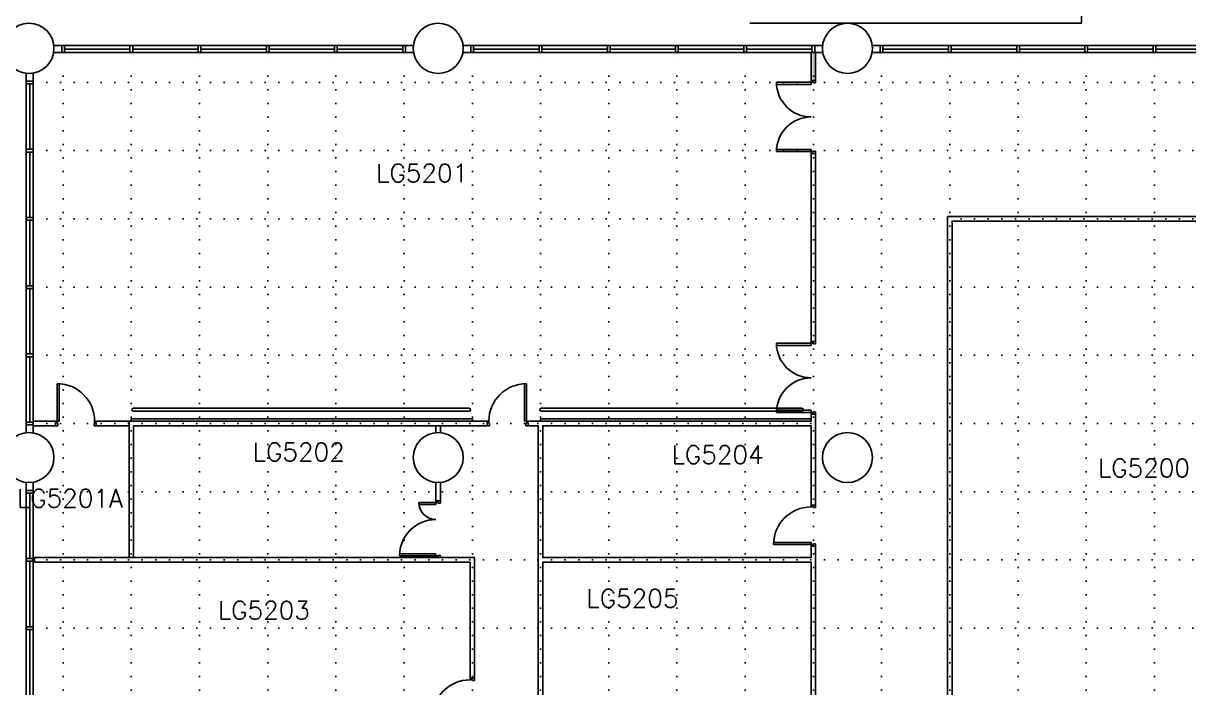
# Model space of a CAD drawing. Header units: millimetres. Extents: x -164841 to 156300, y -101000 to 60475.
# Drawn here: x -129125 to -103496, y 19740 to 34350 of the extents above; entities that cross this region are included whole.
import ezdxf

# ---------------------------------------------------------------- set-up
doc = ezdxf.new("R2010")
doc.units = ezdxf.units.MM
doc.header["$LTSCALE"] = 1200
doc.linetypes.add('s2103a$0$DOT', pattern=[0.25, 0, -0.25])
for name, color, linetype in [('s2103a$0$4', 7, 'Continuous'), ('s2103a$0$BC-L2', 8, 'Continuous'), ('s2103a$0$deck', 9, 'Continuous'), ('s2103a$0$dr-lib', 7, 'Continuous'), ('s2103a$0$Furn', 8, 'Continuous'), ('s2103a$0$LG5$0$New partition', 7, 'Continuous'), ('s2103a$0$LG5$0$ROOM-NO', 4, 'Continuous'), ('s2103a$0$LG5plan$0$A-glaz', 1, 'Continuous'), ('s2103a$0$LG5plan$0$Partition Walls', 7, 'Continuous'), ('s2103a$0$LG5plan$0$stru', 2, 'Continuous'), ('s2103a$0$New partition', 7, 'Continuous'), ('s2103a$0$o-ht-lib', 7, 'Continuous'), ('s2103a$0$stru', 2, 'Continuous')]:
    doc.layers.add(name, color=color, linetype=linetype)
doc.styles.add('s2103a$0$LG5$0$STANDARD', font='SIMPLEX')

# ---------------------------------------------------------------- blocks, each defined once
blk = doc.blocks.new('s2103a$0$A$C6B645AE8')
at = {"layer": 's2103a$0$deck'}
for p, q in [((23150, 2650), (23150, 550)), ((23150, 550), (15850, 550))]:
    blk.add_line(p, q, dxfattribs=at)

msp = doc.modelspace()

# ---------------------------------------------------------------- hatches: boundary and pattern name
at = {"layer": 's2103a$0$o-ht-lib', "ltscale": 0.4}
msp.add_hatch(color=0, dxfattribs=at).paths.add_polyline_path([(-111700, 33710), (-111800, 33710), (-111800, 33090), (-111700, 33090)])

# ---------------------------------------------------------------- linework, layer by layer
at = {"color": 0, "ltscale": 0.4}
for p, q in [((-120050, 23812), (-120425, 23812)), ((-120050, 23768), (-120050, 23812)), ((-120050, 22638), (-120850, 22638))]:
    msp.add_line(p, q, dxfattribs=at)
at = {"layer": 's2103a$0$4', "linetype": 's2103a$0$DOT'}
for p, q in [((-128250, 6780), (-128250, 33710)), ((-126750, 6780), (-126750, 33710)), ((-125250, 6780), (-125250, 33710)), ((-123750, 6780), (-123750, 33710)), ((-122250, 6780), (-122250, 33710)), ((-120750, 6780), (-120750, 33710)), ((-119250, 6780), (-119250, 33710)), ((-117750, 6780), (-117750, 33710)), ((-116250, 6780), (-116250, 33710)), ((-114750, 6780), (-114750, 33710)), ((-113250, 6780), (-113250, 33710)), ((-111750, 6780), (-111750, 33710)), ((-110250, 6780), (-110250, 33710)), ((-108750, 6780), (-108750, 33710)), ((-107250, 6780), (-107250, 33710)), ((-105750, 6780), (-105750, 33710)), ((-104250, 6780), (-104250, 33710)), ((-128910, 33050), (-47100, 33050)), ((-128910, 31550), (-29997, 31550)), ((-128910, 30050), (-30000, 30050)), ((-128910, 28550), (-30000, 28550)), ((-128910, 27050), (-30000, 27050)), ((-128910, 25550), (-30000, 25550)), ((-128910, 24050), (-30000, 24050)), ((-128910, 22550), (-30000, 22550)), ((-128910, 21050), (-30000, 21050))]:
    msp.add_line(p, q, dxfattribs=at)
at = {"layer": 's2103a$0$BC-L2'}
for points in [[(-126703, 25885), (-119323, 25885, -1), (-119323, 25820), (-126703, 25820, -1)], [(-117733, 25885), (-112003, 25885, -1), (-112003, 25820), (-117733, 25820, -1)]]:
    msp.add_lwpolyline(points, format="xyb", close=True, dxfattribs=at)
for points in [[(-126750, 25600), (-126750, 25650), (-119250, 25650), (-119250, 25600)], [(-117750, 25600), (-117750, 25650), (-111800, 25650)]]:
    msp.add_lwpolyline(points, dxfattribs=at)
at = {"layer": 's2103a$0$dr-lib'}
for p, q in [((-111800, 33053), (-111800, 33090)), ((-111800, 33090), (-111700, 33090)), ((-111700, 33090), (-111700, 33040)), ((-111800, 33053), (-112562, 33053)), ((-111800, 33003), (-112562, 33003)), ((-111750, 33053), (-111800, 33053)), ((-111800, 33053), (-111800, 33003)), ((-111750, 33040), (-111750, 33053)), ((-111700, 33040), (-111750, 33040)), ((-111800, 31578), (-112562, 31578)), ((-111800, 31528), (-112562, 31528)), ((-111800, 31528), (-111800, 31578)), ((-111750, 31528), (-111800, 31528)), ((-111800, 31528), (-111800, 31490)), ((-111700, 31540), (-111750, 31540)), ((-111750, 31540), (-111750, 31528)), ((-111700, 31490), (-111700, 31540)), ((-111800, 31490), (-111700, 31490)), ((-111800, 27316), (-112562, 27316)), ((-111800, 27266), (-112562, 27266)), ((-111800, 27316), (-111800, 27353)), ((-111800, 27353), (-111700, 27353)), ((-111800, 27316), (-111800, 27266)), ((-111750, 27316), (-111800, 27316)), ((-111750, 27303), (-111750, 27316)), ((-111700, 27303), (-111750, 27303)), ((-111700, 27353), (-111700, 27303)), ((-118106, 25600), (-118106, 26425)), ((-118062, 25600), (-118062, 26425)), ((-111800, 25841), (-112562, 25841)), ((-111800, 25791), (-112562, 25791)), ((-111800, 25791), (-111800, 25841)), ((-111750, 25791), (-111800, 25791)), ((-111800, 25791), (-111800, 25753)), ((-111800, 25753), (-111700, 25753)), ((-111700, 25803), (-111750, 25803)), ((-111750, 25803), (-111750, 25791)), ((-111700, 25753), (-111700, 25803)), ((-118924, 25600), (-118924, 25500)), ((-118887, 25600), (-118924, 25600)), ((-118924, 25500), (-118874, 25500)), ((-118887, 25550), (-118887, 25600)), ((-118874, 25550), (-118887, 25550)), ((-118874, 25500), (-118874, 25550)), ((-118106, 25600), (-118062, 25600)), ((-118074, 25550), (-118062, 25550)), ((-118074, 25500), (-118074, 25550)), ((-118024, 25500), (-118074, 25500)), ((-118062, 25600), (-118024, 25600)), ((-118062, 25550), (-118062, 25600)), ((-118024, 25500), (-118024, 25600)), ((-119950, 23850), (-120050, 23850)), ((-120050, 23812), (-120050, 23850)), ((-119950, 23850), (-120050, 23850)), ((-120050, 23812), (-120050, 23850)), ((-119950, 23850), (-119950, 23800)), ((-119950, 23850), (-119950, 23800)), ((-120050, 23768), (-120422, 23768)), ((-120000, 23812), (-120050, 23812)), ((-120000, 23812), (-120050, 23812)), ((-120000, 23800), (-120000, 23812)), ((-120000, 23800), (-120000, 23812)), ((-119950, 23800), (-120000, 23800)), ((-119950, 23800), (-120000, 23800)), ((-111800, 23714), (-111800, 23751)), ((-111750, 23714), (-111800, 23714)), ((-111750, 23701), (-111750, 23714)), ((-111700, 23701), (-111750, 23701)), ((-111700, 23751), (-111700, 23701)), ((-111800, 22933), (-112625, 22933)), ((-111800, 22889), (-112625, 22889)), ((-111800, 22933), (-111800, 22889)), ((-111750, 22889), (-111800, 22889)), ((-111800, 22889), (-111800, 22851)), ((-111700, 22851), (-111800, 22851)), ((-111800, 22851), (-111700, 22851)), ((-111700, 22901), (-111750, 22901)), ((-111750, 22901), (-111750, 22889)), ((-111700, 22851), (-111700, 22901)), ((-120050, 22638), (-120850, 22638)), ((-120050, 22682), (-120849, 22682)), ((-120050, 22682), (-120050, 22638)), ((-120000, 22638), (-120050, 22638)), ((-120050, 22638), (-120050, 22600)), ((-119950, 22600), (-120050, 22600)), ((-119950, 22650), (-120000, 22650)), ((-120000, 22650), (-120000, 22638)), ((-119950, 22600), (-119950, 22650)), ((-119200, 19950), (-119300, 19950)), ((-119300, 19912), (-119300, 19950)), ((-119250, 19912), (-119300, 19912)), ((-119250, 19900), (-119250, 19912)), ((-119200, 19900), (-119250, 19900)), ((-119200, 19950), (-119200, 19900))]:
    msp.add_line(p, q, dxfattribs=at)
for centre, radius, start, end in [((-111800, 33053), 762, 180, 270), ((-111800, 31528), 762, 90, 180), ((-111800, 27316), 762, 180, 270), ((-118062, 25600), 825, 90, 180), ((-111800, 25791), 762, 90, 180), ((-120050, 23812), 375, 180, 270), ((-111800, 22889), 825, 90, 180), ((-120050, 22638), 800, 90, 180), ((-119300, 19087), 825, 90, 180)]:
    msp.add_arc(centre, radius, start, end, dxfattribs=at)
at = {"layer": 's2103a$0$LG5$0$New partition'}
for p, q in [((-128381, 25600), (-128381, 26425)), ((-128337, 25600), (-128337, 26425)), ((-128910, 25579), (-128910, 25519)), ((-128419, 25500), (-128419, 25600)), ((-128381, 25600), (-128419, 25600)), ((-128419, 25500), (-128369, 25500)), ((-128337, 25600), (-128381, 25600)), ((-128381, 25550), (-128381, 25600)), ((-128369, 25550), (-128381, 25550)), ((-128369, 25500), (-128369, 25550)), ((-127569, 25500), (-127569, 25550)), ((-127569, 25550), (-127556, 25550)), ((-127519, 25500), (-127569, 25500)), ((-127556, 25550), (-127556, 25600)), ((-127556, 25600), (-127519, 25600)), ((-127519, 25600), (-127519, 25500))]:
    msp.add_line(p, q, dxfattribs=at)
msp.add_lwpolyline([(-107298, 18000), (-108800, 18000), (-108800, 30100), (-100571, 30100), (-100571, 30000), (-108700, 30000), (-108700, 18100), (-107298, 18100)], close=True, dxfattribs=at)
for points in [[(-128910, 25600), (-128419, 25600), (-128419, 25500), (-128910, 25500)], [(-126800, 25600), (-127519, 25600), (-127519, 25500), (-126800, 25500)]]:
    msp.add_lwpolyline(points, dxfattribs=at)
msp.add_arc((-128381, 25600), 825, 0, 90, dxfattribs=at)
at = {"layer": 's2103a$0$LG5plan$0$A-glaz'}
for p, q in [((-128452, 33860), (-120547, 33860)), ((-128219, 33860), (-128279, 33860)), ((-128279, 33860), (-128279, 33710)), ((-128219, 33710), (-128219, 33860)), ((-126719, 33860), (-126779, 33860)), ((-126779, 33860), (-126779, 33710)), ((-126719, 33710), (-126719, 33860)), ((-125219, 33860), (-125279, 33860)), ((-125279, 33860), (-125279, 33710)), ((-125219, 33710), (-125219, 33860)), ((-123719, 33860), (-123779, 33860)), ((-123779, 33860), (-123779, 33710)), ((-123719, 33710), (-123719, 33860)), ((-122219, 33860), (-122279, 33860)), ((-122279, 33860), (-122279, 33710)), ((-122219, 33710), (-122219, 33860)), ((-120719, 33860), (-120779, 33860)), ((-120779, 33860), (-120779, 33710)), ((-120719, 33710), (-120719, 33860)), ((-111547, 33860), (-119453, 33860)), ((-119281, 33710), (-119281, 33860)), ((-119281, 33860), (-119221, 33860)), ((-119221, 33860), (-119221, 33710)), ((-117781, 33710), (-117781, 33860)), ((-117781, 33860), (-117721, 33860)), ((-117721, 33860), (-117721, 33710)), ((-116281, 33710), (-116281, 33860)), ((-116281, 33860), (-116221, 33860)), ((-116221, 33860), (-116221, 33710)), ((-114781, 33710), (-114781, 33860)), ((-114781, 33860), (-114721, 33860)), ((-114721, 33860), (-114721, 33710)), ((-113281, 33710), (-113281, 33860)), ((-113281, 33860), (-113221, 33860)), ((-113221, 33860), (-113221, 33710)), ((-111781, 33710), (-111781, 33860)), ((-111781, 33860), (-111721, 33860)), ((-111721, 33860), (-111721, 33710)), ((-110452, 33860), (-102647, 33860)), ((-110219, 33860), (-110279, 33860)), ((-110279, 33860), (-110279, 33710)), ((-110219, 33710), (-110219, 33860)), ((-108719, 33860), (-108779, 33860)), ((-108779, 33860), (-108779, 33710)), ((-108719, 33710), (-108719, 33860)), ((-107219, 33860), (-107279, 33860)), ((-107279, 33860), (-107279, 33710)), ((-107219, 33710), (-107219, 33860)), ((-105719, 33860), (-105779, 33860)), ((-105779, 33860), (-105779, 33710)), ((-105719, 33710), (-105719, 33860)), ((-104219, 33860), (-104279, 33860)), ((-104279, 33860), (-104279, 33710)), ((-104219, 33710), (-104219, 33860)), ((-128452, 33710), (-120542, 33710)), ((-128279, 33710), (-128219, 33710)), ((-128219, 33785), (-126779, 33785)), ((-126779, 33710), (-126719, 33710)), ((-126719, 33785), (-125279, 33785)), ((-125279, 33710), (-125219, 33710)), ((-125219, 33785), (-123779, 33785)), ((-123779, 33710), (-123719, 33710)), ((-122280, 33710), (-123720, 33710)), ((-123719, 33785), (-122279, 33785)), ((-122279, 33710), (-122219, 33710)), ((-122219, 33785), (-120779, 33785)), ((-120779, 33710), (-120719, 33710)), ((-111547, 33710), (-119457, 33710)), ((-119221, 33710), (-119281, 33710)), ((-117781, 33785), (-119221, 33785)), ((-117721, 33710), (-117781, 33710)), ((-116281, 33785), (-117721, 33785)), ((-117720, 33710), (-116280, 33710)), ((-116221, 33710), (-116281, 33710)), ((-114781, 33785), (-116221, 33785)), ((-114721, 33710), (-114781, 33710)), ((-113281, 33785), (-114721, 33785)), ((-113221, 33710), (-113281, 33710)), ((-111781, 33785), (-113221, 33785)), ((-111721, 33710), (-111781, 33710)), ((-110452, 33710), (-102644, 33710)), ((-110279, 33710), (-110219, 33710)), ((-110219, 33785), (-108779, 33785)), ((-108779, 33710), (-108719, 33710)), ((-108719, 33785), (-107279, 33785)), ((-107279, 33710), (-107219, 33710)), ((-107219, 33785), (-105779, 33785)), ((-105779, 33710), (-105719, 33710)), ((-104280, 33710), (-105720, 33710)), ((-105719, 33785), (-104279, 33785)), ((-104279, 33710), (-104219, 33710)), ((-104219, 33785), (-102779, 33785)), ((-129060, 33253), (-129060, 25347)), ((-129060, 33019), (-129060, 33079)), ((-129060, 33079), (-128910, 33079)), ((-128910, 33253), (-128910, 25343)), ((-128910, 33079), (-128910, 33019)), ((-128910, 33019), (-129060, 33019)), ((-128985, 33019), (-128985, 31579)), ((-129060, 31519), (-129060, 31579)), ((-129060, 31579), (-128910, 31579)), ((-128910, 31579), (-128910, 31519)), ((-128910, 31519), (-129060, 31519)), ((-128985, 31519), (-128985, 30079)), ((-129060, 30019), (-129060, 30079)), ((-129060, 30079), (-128910, 30079)), ((-128910, 30019), (-129060, 30019)), ((-128985, 30019), (-128985, 28579)), ((-128910, 30079), (-128910, 30019)), ((-129060, 28519), (-129060, 28579)), ((-129060, 28579), (-128910, 28579)), ((-128910, 28519), (-129060, 28519)), ((-128985, 28519), (-128985, 27079)), ((-128910, 28579), (-128910, 28519)), ((-128910, 27080), (-128910, 28520)), ((-129060, 27019), (-129060, 27079)), ((-129060, 27079), (-128910, 27079)), ((-128910, 27019), (-129060, 27019)), ((-128985, 27019), (-128985, 25579)), ((-128910, 27079), (-128910, 27019)), ((-129060, 25519), (-129060, 25579)), ((-129060, 25579), (-128910, 25579)), ((-128910, 25519), (-129060, 25519)), ((-128910, 25579), (-128910, 25519)), ((-129060, 24253), (-129060, 16347)), ((-128910, 24253), (-128910, 16343)), ((-129060, 24019), (-129060, 24079)), ((-129060, 24079), (-128910, 24079)), ((-128910, 24019), (-129060, 24019)), ((-128985, 24019), (-128985, 22579)), ((-128910, 24079), (-128910, 24019)), ((-129060, 22519), (-129060, 22579)), ((-129060, 22579), (-128910, 22579)), ((-128910, 22579), (-128910, 22519)), ((-128910, 22519), (-129060, 22519)), ((-128985, 22519), (-128985, 21079)), ((-129060, 21019), (-129060, 21079)), ((-129060, 21079), (-128910, 21079)), ((-128910, 21019), (-129060, 21019)), ((-128985, 21019), (-128985, 19579)), ((-128910, 21079), (-128910, 21019))]:
    msp.add_line(p, q, dxfattribs=at)
at = {"layer": 's2103a$0$LG5plan$0$Partition Walls'}
for p, q in [((-125350, 33710), (-125250, 33710)), ((-122349, 33710), (-122249, 33710)), ((-119250, 33710), (-119150, 33710)), ((-111850, 33710), (-111750, 33710)), ((-128880, 22600), (-128880, 22500))]:
    msp.add_line(p, q, dxfattribs=at)
at = {"layer": 's2103a$0$LG5plan$0$stru', "linetype": 'Continuous'}
for centre in [(-120000, 33800), (-111000, 33800), (-129000, 24800), (-120000, 24800), (-111000, 24800)]:
    msp.add_circle(centre, 550, dxfattribs=at)
at = {"layer": 's2103a$0$New partition'}
for p, q in [((-126800, 25600), (-118924, 25600)), ((-126800, 22600), (-126800, 25600)), ((-126700, 25500), (-118924, 25500)), ((-126700, 22600), (-126700, 25500)), ((-120050, 25348), (-120050, 25500)), ((-119950, 25348), (-119950, 25500)), ((-128880, 22500), (-119300, 22500))]:
    msp.add_line(p, q, dxfattribs=at)
for points in [[(-111800, 33710), (-111800, 33090), (-111700, 33090), (-111700, 33710)], [(-111700, 27353), (-111700, 31490), (-111800, 31490), (-111800, 27353)]]:
    msp.add_lwpolyline(points, close=True, dxfattribs=at)
for points in [[(-111800, 22851), (-111800, 22600), (-117700, 22600), (-117700, 25500), (-111800, 25500), (-111800, 23751), (-111700, 23751), (-111700, 25753), (-111800, 25753), (-111800, 25600), (-118024, 25600), (-118024, 25500), (-117800, 25500), (-117800, 19250), (-117700, 19250), (-117700, 22500)], [(-120050, 24252), (-120050, 23850), (-119950, 23850), (-119950, 24252)], [(-117700, 22500), (-111800, 22500), (-111800, 18100), (-117700, 18100), (-117700, 18350), (-117800, 18350), (-117800, 18000), (-111700, 18000), (-111700, 22851)], [(-119300, 22500), (-119300, 19950), (-119200, 19950), (-119200, 22600), (-128880, 22600)], [(-119950, 22600), (-119950, 22600), (-120050, 22600), (-120050, 22600)]]:
    msp.add_lwpolyline(points, dxfattribs=at)
at = {"layer": 's2103a$0$stru', "linetype": 'Continuous'}
msp.add_circle((-129000, 33800), 550, dxfattribs=at)

# ---------------------------------------------------------------- block references
at = {"layer": 's2103a$0$Furn', "linetype": 'ByBlock'}
msp.add_blockref('s2103a$0$A$C6B645AE8', (-129000, 33800), dxfattribs=at)

# ---------------------------------------------------------------- texts
at = {"layer": 's2103a$0$LG5$0$ROOM-NO', "style": 's2103a$0$LG5$0$STANDARD'}
for s, p in [('LG5201', (-121364, 30856)), ('LG5202', (-124078, 24722)), ('LG5204', (-114866, 24663)), ('LG5200', (-105491, 24369)), ('LG5201A', (-129264, 23704)), ('LG5205', (-116739, 21503)), ('LG5203', (-124845, 21243))]:
    msp.add_text(s, height=400, dxfattribs=at).set_placement(p)

doc.saveas('drawing.dxf')
